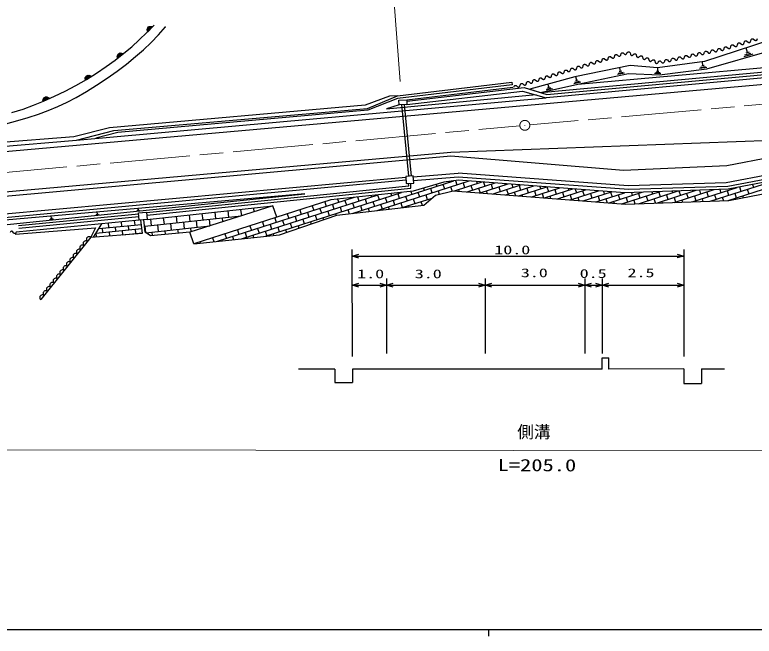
# Model space of a CAD drawing. Units: millimetres, scale not verified. Extents: x 40000 to 680000, y 20000 to 380000.
# Drawn here: x 96978 to 207846, y 204000 to 297118 of the extents above; entities that cross this region are included whole.
import ezdxf
from ezdxf.enums import TextEntityAlignment as Align

# ---------------------------------------------------------------- set-up
doc = ezdxf.new("R2010")
doc.units = ezdxf.units.MM
doc.header["$LTSCALE"] = 1000
doc.linetypes.add('CHAIN', pattern=[18.5, 12, -1.5, 3.5, -1.5])
for name, color, linetype, lineweight in [('M-BGD', 7, 'Continuous', 25), ('M-BMK', 2, 'CHAIN', 13), ('M-STR-HTXT', 7, 'Continuous', 13), ('M-TTL-BAND', 7, 'Continuous', 25)]:
    doc.layers.add(name, color=color, linetype=linetype, lineweight=lineweight)
doc.styles.add('ＭＳ ゴシック', font='')
doc.styles.get('ＭＳ ゴシック').set_extended_font_data('MS Gothic')

# ---------------------------------------------------------------- blocks, each defined once
blk = doc.blocks.new('BUHIN91')
at = {"layer": 'M-BMK'}
for radius in [746, 22.5]:
    blk.add_circle((0, 0), radius, dxfattribs=at)
blk = doc.blocks.new('BUHIN13')
at = {"layer": 'M-BGD'}
blk.add_lwpolyline([(-472, -144), (-442, -32), (-417, 22), (-377, 71), (-321, 106), (-262, 124), (-203, 124), (-142, 109), (-88, 76), (88, -76), (142, -104), (192, -122), (259, -122), (325, -102), (379, -68), (416, -18), (442, 32), (472, 144)], dxfattribs=at)
blk = doc.blocks.new('BUHIN14')
at = {"layer": 'M-BGD'}
blk.add_lwpolyline([(-463, 151), (-375, 225), (-325, 254), (-265, 271), (-200, 267), (-142, 249), (-94, 215), (-53, 168), (-28, 112), (28, -112), (57, -164), (86, -207), (140, -246), (205, -267), (269, -269), (326, -250), (375, -225), (463, -151)], dxfattribs=at)
blk = doc.blocks.new('BUHIN15')
at = {"layer": 'M-BGD'}
blk.add_lwpolyline([(-495, -104), (-454, 8), (-423, 61), (-379, 106), (-318, 137), (-256, 150), (-196, 145), (-135, 124), (-83, 86), (83, -86), (136, -119), (185, -142), (253, -148), (322, -134), (381, -103), (422, -56), (454, -8), (495, 104)], dxfattribs=at)
blk = doc.blocks.new('BUHIN16')
at = {"layer": 'M-BGD'}
blk.add_lwpolyline([(-502, -153), (-469, -33), (-443, 24), (-401, 75), (-341, 113), (-279, 132), (-215, 132), (-150, 116), (-93, 81), (93, -81), (151, -110), (204, -130), (275, -130), (345, -109), (403, -72), (442, -19), (469, 33), (502, 153)], dxfattribs=at)
blk = doc.blocks.new('BUHIN87')
at = {"layer": 'M-BGD'}
blk.add_lwpolyline([(1000, -288), (0, 0), (1000, 285)], dxfattribs=at)
blk = doc.blocks.new('BUHIN88')
at = {"layer": 'M-BGD'}
blk.add_lwpolyline([(-1000, 288), (0, 0), (-1000, -285)], dxfattribs=at)

msp = doc.modelspace()

# ---------------------------------------------------------------- linework, layer by layer
at = {"layer": 'M-BGD'}
for p, q in [((116837, 294946), (117262, 295376)), ((117350, 295377), (116839, 294859)), ((116849, 294779), (117427, 295365)), ((117499, 295349), (116867, 294709)), ((117135, 295336), (116873, 295071)), ((116894, 294647), (117561, 295323)), ((73409, 274670), (290990, 293953)), ((211739, 293817), (205116, 291657)), ((181395, 286743), (239254, 291872)), ((205116, 291657), (200413, 290130)), ((200762, 289039), (210591, 291836)), ((206829, 291457), (206630, 292157)), ((112359, 290844), (113017, 291337)), ((112944, 291360), (112361, 290924)), ((113087, 291311), (112366, 290772)), ((112372, 291010), (112856, 291372)), ((112383, 290707), (113144, 291275)), ((112725, 291352), (112426, 291129)), ((175822, 285479), (241930, 291533)), ((242143, 290708), (176657, 284654)), ((176736, 285196), (242098, 291182)), ((207623, 291210), (206284, 290829)), ((206428, 291114), (207354, 291377)), ((207065, 291524), (206593, 291390)), ((189226, 289533), (180965, 287801)), ((193358, 289146), (189226, 289533)), ((200413, 290130), (193358, 289146)), ((199810, 289287), (200560, 289382)), ((200353, 289530), (199971, 289482)), ((200162, 289506), (200090, 290074)), ((181395, 286743), (188972, 288323)), ((188405, 288394), (187333, 288171)), ((187463, 288386), (188203, 288541)), ((187985, 288672), (187608, 288593)), ((187796, 288633), (187679, 289193)), ((188972, 288323), (193661, 288145)), ((193867, 288291), (192873, 288328)), ((193034, 288490), (193721, 288464)), ((193557, 288628), (193207, 288641)), ((193382, 288634), (193402, 289154)), ((193661, 288145), (200762, 289039)), ((200749, 289220), (199664, 289083)), ((107533, 287559), (108233, 287991)), ((108300, 287959), (107534, 287487)), ((108162, 288021), (107543, 287639)), ((107546, 287420), (108354, 287919)), ((107561, 287724), (108076, 288041)), ((107944, 288033), (107627, 287837)), ((180965, 287801), (174224, 285977)), ((180904, 287008), (181642, 287175)), ((181421, 287303), (181046, 287218)), ((181233, 287260), (181107, 287818)), ((171543, 286600), (154342, 284572)), ((154377, 284996), (171480, 287022)), ((155752, 284393), (171653, 286287)), ((155761, 284156), (173351, 286245)), ((171480, 287022), (171543, 286600)), ((173351, 286245), (176736, 285196)), ((175822, 285479), (181395, 286743)), ((176747, 285997), (177418, 286149)), ((177217, 286265), (176876, 286187)), ((177047, 286226), (176932, 286733)), ((181846, 287033), (180779, 286791)), ((153140, 284939), (149532, 283601)), ((149864, 283077), (154377, 284996)), ((152698, 283029), (175146, 285152)), ((154377, 284996), (153140, 284939)), ((155777, 283687), (173106, 285695)), ((173106, 285695), (176657, 284654)), ((174224, 285977), (175822, 285479)), ((177604, 286019), (176633, 285799)), ((102044, 284665), (101209, 284330)), ((101209, 284262), (102091, 284617)), ((101221, 284402), (101984, 284708)), ((101919, 284750), (101244, 284478)), ((101276, 284559), (101837, 284784)), ((101705, 284798), (101360, 284660)), ((106230, 278353), (176657, 284654)), ((154342, 284572), (149934, 282836)), ((154569, 284350), (155752, 284393)), ((154594, 283645), (154569, 284350)), ((155752, 284393), (155777, 283687)), ((149532, 283601), (111201, 280162)), ((111832, 279779), (149864, 283077)), ((149934, 282836), (112451, 279460)), ((154594, 283645), (152698, 283029)), ((155777, 283687), (154594, 283645)), ((156060, 272928), (155021, 283660)), ((156459, 272953), (155422, 283675)), ((111201, 280162), (105838, 278831)), ((106230, 278353), (111832, 279779)), ((112451, 279460), (109153, 278612)), ((73336, 275524), (106230, 278353)), ((105838, 278831), (76382, 276507)), ((162341, 276548), (223856, 278821)), ((222995, 278217), (203728, 274491)), ((73920, 268640), (162341, 276548)), ((162376, 275939), (73979, 267951)), ((188238, 273775), (162376, 275939)), ((221843, 275447), (203624, 271940)), ((203888, 271463), (222444, 274979)), ((203728, 274491), (188238, 273775)), ((222506, 274555), (203932, 270991)), ((156719, 272969), (155612, 272901)), ((155612, 272901), (155678, 271825)), ((156785, 271893), (156719, 272969)), ((156729, 272817), (163443, 273395)), ((156761, 272291), (163461, 272840)), ((188944, 271473), (163443, 273395)), ((163461, 272840), (189068, 270969)), ((203927, 269274), (217207, 273538)), ((155623, 272731), (77534, 265620)), ((155647, 272332), (77580, 265051)), ((147547, 267347), (162805, 272246)), ((151312, 267785), (165123, 272220)), ((155678, 271825), (156785, 271893)), ((156043, 271513), (156031, 271847)), ((156381, 271146), (156370, 271867)), ((161305, 272048), (156724, 270681)), ((160148, 271703), (160238, 271422)), ((161173, 271722), (161397, 271024)), ((163531, 272341), (161305, 272048)), ((162067, 272149), (162108, 272022)), ((162886, 270731), (167061, 272072)), ((163057, 272279), (163267, 271624)), ((188457, 270440), (163531, 272341)), ((164202, 271924), (164426, 271226)), ((164819, 270582), (169000, 271924)), ((166196, 272138), (166297, 271826)), ((166752, 270432), (170938, 271776)), ((167254, 272057), (167456, 271428)), ((168391, 271729), (168615, 271030)), ((168685, 270283), (172876, 271628)), ((170426, 271815), (170485, 271631)), ((171483, 271735), (171644, 271233)), ((203624, 271940), (188944, 271473)), ((201240, 269182), (211246, 272394)), ((204039, 269278), (216741, 271754)), ((207596, 271694), (207734, 271267)), ((116746, 267503), (156043, 271513)), ((116786, 267105), (156381, 271146)), ((156724, 270681), (144381, 269411)), ((156362, 270644), (156498, 270221)), ((157433, 270521), (157657, 269823)), ((158265, 271141), (158368, 270821)), ((159303, 271121), (159527, 270423)), ((160063, 270086), (162723, 270744)), ((160462, 270723), (160622, 270224)), ((162332, 271324), (162533, 270697)), ((162723, 270744), (188557, 268746)), ((163491, 270926), (163571, 270678)), ((165361, 271526), (165586, 270828)), ((166521, 271128), (166744, 270433)), ((167680, 270730), (167802, 270351)), ((169550, 271331), (169774, 270632)), ((170619, 270133), (174815, 271480)), ((170709, 270933), (170934, 270234)), ((171868, 270534), (172032, 270024)), ((172552, 269984), (176753, 271333)), ((172579, 271533), (172804, 270835)), ((173739, 271135), (173963, 270437)), ((174485, 269834), (178691, 271185)), ((174655, 271493), (174674, 271435)), ((174898, 270737), (175122, 270039)), ((175713, 271412), (175833, 271037)), ((176418, 269685), (180630, 271037)), ((176770, 271331), (176992, 270639)), ((177927, 270939), (178151, 270241)), ((178351, 269535), (182568, 270889)), ((179086, 270541), (179311, 269843)), ((179942, 271089), (180021, 270842)), ((180284, 269386), (184506, 270741)), ((180999, 271009), (181181, 270443)), ((182116, 270744), (182340, 270045)), ((182218, 269236), (186444, 270593)), ((184171, 270767), (184210, 270646)), ((185229, 270686), (185369, 270248)), ((186084, 268937), (191052, 270532)), ((186304, 270548), (186528, 269850)), ((188017, 268787), (193751, 270628)), ((203932, 270991), (188457, 270440)), ((189068, 270969), (203888, 271463)), ((190493, 268812), (196449, 270725)), ((192482, 270583), (192587, 270255)), ((193180, 268905), (199148, 270821)), ((193522, 270555), (193746, 269857)), ((195541, 270692), (195616, 270457)), ((195867, 268997), (201846, 270917)), ((196561, 270728), (196776, 270059)), ((198554, 269090), (205284, 271251)), ((198600, 270801), (198646, 270660)), ((199620, 270837), (199805, 270262)), ((200740, 270562), (200964, 269863)), ((201659, 270910), (201675, 270862)), ((202679, 270947), (202834, 270464)), ((203769, 270764), (203993, 270066)), ((204682, 271135), (204704, 271064)), ((205653, 271321), (205863, 270666)), ((206798, 270967), (207023, 270268)), ((93267, 265426), (140462, 270270)), ((140462, 270270), (93604, 266162)), ((144381, 269411), (123810, 262806)), ((127391, 263186), (147911, 269774)), ((130971, 263565), (151442, 270138)), ((134552, 263945), (154972, 270501)), ((145379, 269514), (145540, 269013)), ((147376, 269719), (147410, 269614)), ((148374, 269822), (148569, 269216)), ((149504, 269516), (149728, 268817)), ((150371, 270028), (150439, 269816)), ((151374, 270116), (151598, 269418)), ((152533, 269718), (152758, 269020)), ((153367, 270336), (153468, 270018)), ((154403, 270319), (154628, 269620)), ((155077, 268224), (159560, 269664)), ((155563, 269921), (155787, 269222)), ((156722, 269522), (156946, 268824)), ((158291, 268599), (160063, 270086)), ((158592, 270123), (158816, 269425)), ((168839, 270332), (168859, 270269)), ((173028, 270136), (173090, 269942)), ((176057, 270339), (176263, 269697)), ((177216, 269941), (177321, 269615)), ((178376, 269543), (178379, 269533)), ((180246, 270143), (180470, 269445)), ((181405, 269745), (181552, 269288)), ((183275, 270346), (183499, 269647)), ((184151, 269086), (188383, 270445)), ((184434, 269948), (184658, 269249)), ((185593, 269550), (185783, 268960)), ((187463, 270150), (187688, 269452)), ((188623, 269752), (188847, 269054)), ((189422, 270474), (189558, 270052)), ((190493, 270352), (190717, 269654)), ((191652, 269954), (191876, 269256)), ((192811, 269556), (193022, 268899)), ((194681, 270157), (194905, 269459)), ((195840, 269759), (196065, 269061)), ((197711, 270359), (197935, 269661)), ((198870, 269961), (199094, 269263)), ((200029, 269563), (200163, 269145)), ((201899, 270164), (202123, 269465)), ((203058, 269766), (203224, 269250)), ((204928, 270366), (205153, 269668)), ((206088, 269968), (206175, 269695)), ((116850, 266443), (135677, 268474)), ((135677, 268474), (123208, 264557)), ((134710, 268370), (134731, 268177)), ((136285, 266812), (135677, 268474)), ((141575, 268511), (141800, 267812)), ((143445, 269111), (143670, 268413)), ((144605, 268713), (144829, 268015)), ((145255, 267080), (158291, 268599)), ((145764, 268315), (145988, 267617)), ((146475, 269313), (146699, 268615)), ((147634, 268915), (147858, 268217)), ((148793, 268517), (149017, 267819)), ((150663, 269118), (150888, 268419)), ((151823, 268720), (152047, 268021)), ((152982, 268322), (153088, 267992)), ((153693, 269320), (153917, 268622)), ((154852, 268922), (155076, 268224)), ((156011, 268524), (156070, 268340)), ((157881, 269124), (158059, 268571)), ((182564, 269347), (182609, 269206)), ((186753, 269152), (186840, 268879)), ((188557, 268746), (204039, 269278)), ((189782, 269354), (189962, 268794)), ((190941, 268956), (190982, 268829)), ((193970, 269158), (194042, 268934)), ((197000, 269361), (197103, 269040)), ((204218, 269368), (204234, 269316)), ((97537, 265533), (115542, 267286)), ((97537, 265533), (115542, 267286)), ((109203, 267197), (109545, 267232)), ((109452, 267302), (109278, 267284)), ((109365, 267293), (109339, 267552)), ((115693, 267765), (115297, 267724)), ((115352, 267797), (115626, 267825)), ((115552, 267881), (115412, 267867)), ((115482, 267874), (115461, 268081)), ((115529, 267421), (116745, 267538)), ((115635, 266326), (115529, 267421)), ((116745, 267538), (116850, 266443)), ((125047, 267331), (125151, 266364)), ((126980, 267539), (127083, 266572)), ((128912, 267747), (129016, 266780)), ((130845, 267955), (130949, 266989)), ((132778, 268162), (132840, 267583)), ((137835, 267310), (138059, 266611)), ((139705, 267910), (139930, 267212)), ((140865, 267512), (141089, 266814)), ((142735, 268112), (142959, 267414)), ((143894, 267714), (144118, 267016)), ((145053, 267316), (145141, 267041)), ((146923, 267917), (147122, 267297)), ((148082, 267519), (148116, 267413)), ((149953, 268119), (150105, 267645)), ((115635, 266326), (97195, 264554)), ((97576, 265135), (115581, 266888)), ((102785, 266475), (102191, 266414)), ((102274, 266523), (102684, 266565)), ((102573, 266649), (102364, 266628)), ((102469, 266638), (102437, 266949)), ((109629, 267157), (109134, 267106)), ((114896, 266255), (114957, 265620)), ((116850, 266443), (115635, 266326)), ((116113, 264401), (115875, 266349)), ((116512, 264544), (116350, 266395)), ((116454, 265429), (130945, 266988)), ((117316, 266499), (117420, 265533)), ((119249, 266707), (119353, 265741)), ((121181, 266915), (121285, 265949)), ((123114, 267123), (123218, 266157)), ((124184, 266260), (124288, 265294)), ((126117, 266468), (126221, 265504)), ((128050, 266676), (128112, 266098)), ((129983, 266884), (130003, 266692)), ((134095, 266109), (134319, 265411)), ((135965, 266709), (136189, 266011)), ((136659, 264168), (145255, 267080)), ((137124, 266311), (137349, 265613)), ((138995, 266912), (139219, 266213)), ((140154, 266514), (140378, 265815)), ((141313, 266116), (141420, 265781)), ((142024, 267114), (142248, 266416)), ((143183, 266716), (143281, 266411)), ((97029, 264250), (109098, 265207)), ((109098, 265207), (108366, 263780)), ((110003, 265785), (108747, 263810)), ((109134, 264419), (116030, 265082)), ((109569, 265102), (115952, 265716)), ((110064, 265150), (110125, 264514)), ((110982, 265879), (111043, 265244)), ((112021, 265338), (112082, 264702)), ((112939, 266067), (113000, 265432)), ((113979, 265526), (114040, 264890)), ((115018, 264985), (115079, 264349)), ((115936, 265714), (115997, 265079)), ((116454, 265429), (116552, 264517)), ((116622, 264469), (126213, 265501)), ((118386, 265637), (118490, 264670)), ((120319, 265845), (120423, 264878)), ((121389, 264982), (121453, 264390)), ((122252, 266053), (122356, 265086)), ((123322, 265190), (123384, 264613)), ((125255, 265398), (125275, 265207)), ((132225, 265508), (132449, 264810)), ((133384, 265110), (133608, 264412)), ((135254, 265711), (135479, 265012)), ((136414, 265313), (136638, 264614)), ((138284, 265913), (138508, 265215)), ((139443, 265515), (139560, 265151)), ((97195, 264554), (97029, 264250)), ((108366, 263780), (116113, 264401)), ((109146, 264420), (109201, 263846)), ((111104, 264608), (111162, 264004)), ((113061, 264796), (113122, 264161)), ((113107, 264160), (116107, 264448)), ((114101, 264255), (114102, 264239)), ((116058, 264443), (116063, 264397)), ((117319, 263996), (116512, 264544)), ((123208, 264557), (117319, 263996)), ((117524, 264566), (117583, 264021)), ((119457, 264774), (119518, 264205)), ((123810, 262806), (123208, 264557)), ((123810, 262806), (136659, 264168)), ((128485, 264307), (128709, 263609)), ((129644, 263909), (129795, 263441)), ((130355, 264908), (130579, 264210)), ((131514, 264510), (131738, 263812)), ((132673, 264112), (132787, 263758)), ((134543, 264712), (134768, 264014)), ((135703, 264314), (135780, 264075)), ((137573, 264915), (137699, 264521)), ((108366, 263780), (100871, 254433)), ((124745, 263107), (124807, 262912)), ((126615, 263707), (126802, 263124)), ((127774, 263309), (127800, 263229)), ((147589, 245903), (147586, 261958)), ((197309, 261966), (197312, 245912)), ((147587, 260958), (197309, 260966)), ((152716, 257599), (152717, 246347)), ((167510, 257602), (167512, 246349)), ((182434, 257604), (182436, 246352)), ((185030, 257605), (185032, 246352)), ((147587, 256599), (152716, 256599)), ((152716, 256599), (167510, 256602)), ((167510, 256602), (182435, 256604)), ((182435, 256604), (185030, 256605)), ((185030, 256605), (197310, 256607)), ((185033, 244040), (185033, 245710)), ((185033, 245710), (186068, 245710)), ((186068, 244040), (186068, 245710)), ((144952, 244034), (139493, 244033)), ((144952, 244034), (144952, 242032)), ((185033, 244040), (147589, 244034)), ((147589, 244034), (147590, 242032)), ((197312, 244042), (186068, 244040)), ((197312, 244042), (197312, 241883)), ((199942, 244043), (199942, 241884)), ((199942, 244043), (203369, 244043)), ((144952, 242032), (147590, 242032)), ((197312, 241883), (199942, 241884))]:
    msp.add_line(p, q, dxfattribs=at)
for points in [[(95651, 280803), (97433, 281259), (98987, 281713), (100523, 282225), (101981, 282776), (103427, 283387), (104810, 284040), (106167, 284747), (107724, 285630), (109252, 286567), (110810, 287599), (112340, 288686), (113731, 289744), (115087, 290851), (116266, 291888), (117412, 292976), (118510, 294110), (119570, 295291), (119583, 295306), (119603, 295328)], [(96559, 282465), (98217, 283000), (99769, 283562), (101297, 284179), (102931, 284905), (104549, 285690), (106137, 286536), (107705, 287439), (109207, 288372), (110686, 289362), (112025, 290327), (113336, 291346), (114506, 292330), (115644, 293366), (116765, 294450), (117876, 295560)], [(97195, 264554), (97144, 264459), (97110, 264415), (97064, 264380), (97006, 264360), (96949, 264357), (96895, 264369), (96843, 264396), (96801, 264437), (96675, 264612), (96632, 264649), (96591, 264676), (96530, 264690), (96466, 264686), (96410, 264666), (96367, 264629), (96332, 264590), (96281, 264495)]]:
    msp.add_lwpolyline(points, dxfattribs=at)
for points in [[(116921, 294585), (116867, 294695), (116838, 294804), (116828, 294951), (116863, 295071), (116919, 295181), (117027, 295292), (117137, 295349), (117257, 295385), (117403, 295377), (117515, 295351), (117623, 295297)], [(112401, 290642), (112364, 290758), (112352, 290870), (112364, 291017), (112416, 291131), (112488, 291231), (112612, 291324), (112728, 291364), (112852, 291382), (112996, 291352), (113103, 291310), (113202, 291240)], [(107557, 287354), (107531, 287473), (107529, 287586), (107554, 287731), (107616, 287840), (107696, 287933), (107828, 288015), (107948, 288044), (108073, 288051), (108214, 288009), (108316, 287957), (108409, 287879)], [(101209, 284195), (101204, 284317), (101221, 284429), (101270, 284567), (101350, 284664), (101445, 284742), (101589, 284800), (101712, 284809), (101836, 284795), (101968, 284729), (102060, 284661), (102137, 284568)]]:
    msp.add_lwpolyline(points, close=True, dxfattribs=at)
for centre in [(108116, 263468), (107617, 262845), (106617, 261599), (107117, 262222), (105618, 260352), (106118, 260975), (104618, 259106), (105118, 259729), (104119, 258483), (103119, 257237), (103619, 257860), (102120, 255991), (102620, 256614), (101121, 254744), (101620, 255367)]:
    msp.add_arc(centre, 399, 51.27284, 231.27285, dxfattribs=at)
at = {"layer": 'M-BMK'}
for p, q in [((273600, 289397), (174202, 280621)), ((74425, 271558), (172708, 280487))]:
    msp.add_line(p, q, dxfattribs=at)
at = {"layer": 'M-STR-HTXT'}
for p, q in [((154757, 287107), (153294, 306249)), ((74045, 231934), (276740, 231698))]:
    msp.add_line(p, q, dxfattribs=at)
at = {"layer": 'M-TTL-BAND'}
for p, q in [((40000, 205000), (579000, 205000)), ((168000, 205000), (168000, 204000))]:
    msp.add_line(p, q, dxfattribs=at)

# ---------------------------------------------------------------- block references
at = {"rotation": 0.00925}
for name, p in [('BUHIN16', (205836, 292794)), ('BUHIN16', (206839, 293099)), ('BUHIN16', (207842, 293405)), ('BUHIN15', (200854, 291510)), ('BUHIN15', (201844, 291718)), ('BUHIN15', (202833, 291926)), ('BUHIN16', (203829, 292183)), ('BUHIN16', (204832, 292488)), ('BUHIN13', (185496, 290449)), ('BUHIN13', (186440, 290737)), ('BUHIN13', (187384, 291025)), ('BUHIN13', (188328, 291313)), ('BUHIN14', (189263, 291306)), ('BUHIN14', (190190, 291005)), ('BUHIN14', (191117, 290703)), ('BUHIN14', (192044, 290402)), ('BUHIN15', (195908, 290470)), ('BUHIN15', (196897, 290678)), ('BUHIN15', (197886, 290886)), ('BUHIN15', (198876, 291094)), ('BUHIN15', (199865, 291302)), ('BUHIN13', (181720, 289297)), ('BUHIN13', (182664, 289585)), ('BUHIN13', (183608, 289873)), ('BUHIN13', (184552, 290161)), ('BUHIN14', (192971, 290100)), ('BUHIN15', (193929, 290054)), ('BUHIN15', (194918, 290262)), ('BUHIN13', (177944, 288145)), ('BUHIN13', (178888, 288433)), ('BUHIN13', (179832, 288721)), ('BUHIN13', (180776, 289009)), ('BUHIN13', (175112, 287282)), ('BUHIN13', (176056, 287569)), ('BUHIN13', (177000, 287857)), ('BUHIN13', (172280, 286418)), ('BUHIN13', (173224, 286706)), ('BUHIN13', (174168, 286994)), ('BUHIN91', (173455, 280555)), ('BUHIN87', (147587, 260958)), ('BUHIN88', (197309, 260966)), ('BUHIN87', (147587, 256599)), ('BUHIN88', (152716, 256599)), ('BUHIN87', (152716, 256599)), ('BUHIN88', (167510, 256602)), ('BUHIN87', (167510, 256602)), ('BUHIN88', (182435, 256604)), ('BUHIN87', (182435, 256604)), ('BUHIN88', (185030, 256605)), ('BUHIN87', (185030, 256605)), ('BUHIN88', (197310, 256607))]:
    msp.add_blockref(name, p, dxfattribs=at)

# ---------------------------------------------------------------- texts
at = {"layer": 'M-BGD', "style": 'ＭＳ ゴシック', "width": 1.5}
for s, p in [('10.0', (168879, 260835)), ('1.0', (148318, 257243)), ('3.0', (156956, 257244)), ('3.0', (172855, 257398)), ('0.5', (181679, 257293)), ('2.5', (188855, 257400))]:
    msp.add_text(s, height=1320, rotation=0.009, dxfattribs=at).set_placement(p, align=Align.BOTTOM_LEFT)
at = {"layer": 'M-STR-HTXT', "style": 'ＭＳ ゴシック'}
msp.add_text('側溝', height=1833, rotation=359.809, dxfattribs=at).set_placement((172305, 233157), align=Align.BOTTOM_LEFT)
at = {"layer": 'M-STR-HTXT', "style": 'ＭＳ ゴシック', "width": 1.35}
msp.add_text('L=205.0', height=1833, rotation=359.809, dxfattribs=at).set_placement((169373, 228189), align=Align.BOTTOM_LEFT)

doc.saveas('drawing.dxf')
